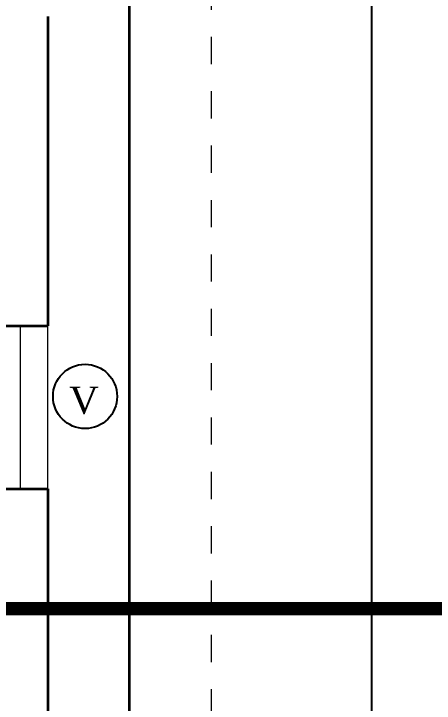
# Model space of a CAD drawing. Header units: metres. Extents: x 503482 to 1007323, y 2781056 to 5562345.
# Drawn here: x 503500.592 to 503502.14, y 2781134.975 to 2781137.511 of the extents above; entities that cross this region are included whole.
import ezdxf

# ---------------------------------------------------------------- set-up
doc = ezdxf.new("R2010")
doc.units = ezdxf.units.M
doc.header["$LTSCALE"] = 10
doc.header["$MEASUREMENT"] = 0
doc.header["$PDMODE"] = 3
doc.linetypes.add('1013-Lower$0$CACHE', pattern=[0.375, 0.25, -0.125])
doc.linetypes.add('HIDDEN', pattern=[0.375, 0.25, -0.125])
doc.layers.get('0').update_dxf_attribs({"linetype": 'CONTINUOUS'})
doc.layers.get('DEFPOINTS').update_dxf_attribs({"linetype": 'CONTINUOUS'})
for name, color, linetype, lineweight in [('01 wall', 4, 'CONTINUOUS', 35), ('01_WALLS', 7, 'CONTINUOUS', 25), ('TEXT', 254, 'CONTINUOUS', 13), ('WALL', 7, 'CONTINUOUS', 30), ('WINDOW', 5, 'CONTINUOUS', 9)]:
    doc.layers.add(name, color=color, linetype=linetype, lineweight=lineweight)
doc.styles.add('AREAL', font='times.ttf')
doc.dimstyles.new('bdc-1-100-A', dxfattribs={"dimtxt": 0.2, "dimasz": 0.1, "dimexe": 0, "dimexo": 0, "dimgap": 0.05, "dimtad": 1, "dimzin": 7, "dimdsep": 46, "dimtxsty": 'AREAL', "dimblk": 'OBLIQUE', "dimcen": 0.001, "dimdle": 0.1, "dimse1": 1, "dimse2": 1, "dimclrd": 15, "dimclre": 8, "dimclrt": 3, "dimadec": 0, "dimazin": 0, "dimtfac": 1, "dimtix": 1, "dimtmove": 2, "dimatfit": 3, "dimldrblk": 'OBLIQUE', "dimfxl": 0.1, "dimtolj": 1, "dimtzin": 0, "dimlwe": 5, "dimarcsym": 0})

# ---------------------------------------------------------------- blocks, each defined once
blk = doc.blocks.new('_Oblique')
at = {"color": 0, "linetype": 'ByBlock', "lineweight": -2}
blk.add_line((-0.5, -0.5), (0.5, 0.5), dxfattribs=at)
blk = doc.blocks.new('*D916')
at = {"layer": '01_WALLS', "color": 15, "linetype": 'Continuous', "lineweight": -2, "ltscale": 0.04, "transparency": 16777216}
blk.add_line((503501.9084, 2781146.7265), (503501.9084, 2781130.2265), dxfattribs=at)
at = {"layer": 'DEFPOINTS', "color": 0, "ltscale": 0.04, "transparency": 16777216}
for p in [(503500.7154, 2781146.6265), (503500.7167, 2781130.3265), (503501.9084, 2781130.3265)]:
    blk.add_point(p, dxfattribs=at)
at = {"layer": '01_WALLS', "color": 15, "lineweight": -2, "ltscale": 0.04, "transparency": 16777216, "xscale": 0.1, "yscale": 0.1, "zscale": 0.1}
for p, rotation in [((503501.9084, 2781146.6265), 90), ((503501.9084, 2781130.3265), 270)]:
    blk.add_blockref('_Oblique', p, dxfattribs=dict(at, rotation=rotation))
at = {"layer": '01_WALLS', "color": 3, "lineweight": 5, "ltscale": 0.04, "transparency": 16777216, "insert": (503501.7564, 2781138.4765), "char_height": 0.2, "attachment_point": 5, "rotation": 90, "style": 'AREAL'}
blk.add_mtext('\\A1;16.30', dxfattribs=at)
blk = doc.blocks.new('TRTRT')
at = {"layer": '01_WALLS', "color": 6, "linetype": 'HIDDEN', "lineweight": 0, "ltscale": 0.04}
blk.add_lwpolyline([(503359.2097, 2781295.2609), (503365.411, 2781295.2609), (503365.411, 2781310.7559), (503359.2097, 2781310.7559)], close=True, dxfattribs=at)
blk = doc.blocks.new('TYTY')
at = {"layer": 'WALL', "color": 5, "linetype": '1013-Lower$0$CACHE', "lineweight": 5, "ltscale": 0.3, "const_width": 0.05}
blk.add_lwpolyline([(503328.9582, 2781263.2191), (503329.4556, 2781264.3468), (503329.4556, 2781263.2191), (503306.9301, 2781263.2191), (503306.9301, 2781264.399), (503307.2956, 2781263.2191)], dxfattribs=at)
blk = doc.blocks.new('UYUYTUTYUTYUTYU')
at = {"layer": '01_WALLS', "color": 3, "ltscale": 0.04}
blk.add_circle((503306.688, 2780965.3581), 0.1181, dxfattribs=at)
at = {"layer": 'TEXT', "color": 6, "lineweight": 25, "style": 'AREAL'}
blk.add_text('V', height=0.1001, dxfattribs=at).set_placement((503306.6293, 2780965.2941))

msp = doc.modelspace()

# ---------------------------------------------------------------- linework, layer by layer
at = {"layer": '01 wall'}
for p, q in [((503500.7167, 2781137.5015), (503500.7167, 2781136.364)), ((503500.4667, 2781136.364), (503500.7167, 2781136.364)), ((503500.4667, 2781135.764), (503500.7167, 2781135.764)), ((503500.7167, 2781135.764), (503500.7167, 2781130.3265))]:
    msp.add_line(p, q, dxfattribs=at)
at = {"layer": '01 wall', "color": 8}
msp.add_lwpolyline([(503486.1154, 2781128.8265), (503486.1154, 2781143.7265), (503492.5154, 2781143.7265), (503492.5154, 2781141.2081), (503495.4142, 2781141.2081), (503495.4142, 2781146.9265), (503501.0167, 2781146.9265), (503501.0167, 2781124.5265), (503494.2165, 2781124.5265), (503494.2165, 2781126.9197), (503486.1154, 2781126.9264)], close=True, dxfattribs=at)
at = {"layer": 'WINDOW'}
for p, q in [((503500.6167, 2781135.764), (503500.6167, 2781136.364)), ((503500.7167, 2781135.764), (503500.7167, 2781136.364))]:
    msp.add_line(p, q, dxfattribs=at)

# ---------------------------------------------------------------- block references
at = {"layer": '01_WALLS'}
for name, p in [('TYTY', (175.4893, -127.896)), ('TRTRT', (135.9082, -165.5345))]:
    msp.add_blockref(name, p, dxfattribs=at)
at = {"layer": '01_WALLS', "color": 3}
msp.add_blockref('UYUYTUTYUTYUTYU', (194.1662, 170.7457), dxfattribs=at)

# ---------------------------------------------------------------- dimensions: what is measured, and where the dimension line sits
at = {"layer": '01_WALLS', "lineweight": 5, "ltscale": 0.04}
dim = msp.add_linear_dim(base=(503501.9084, 2781130.3265), p1=(503500.7154, 2781146.6265), p2=(503500.7167, 2781130.3265), angle=90, dimstyle='bdc-1-100-A', override={"dimfxl": 0.125, "dimfxlon": 1, "dimarcsym": 1}, dxfattribs=at)
dim.commit()
dim.dimension.update_dxf_attribs({"geometry": '*D916', "text_midpoint": (503501.7564, 2781138.4765)})

doc.saveas('drawing.dxf')
